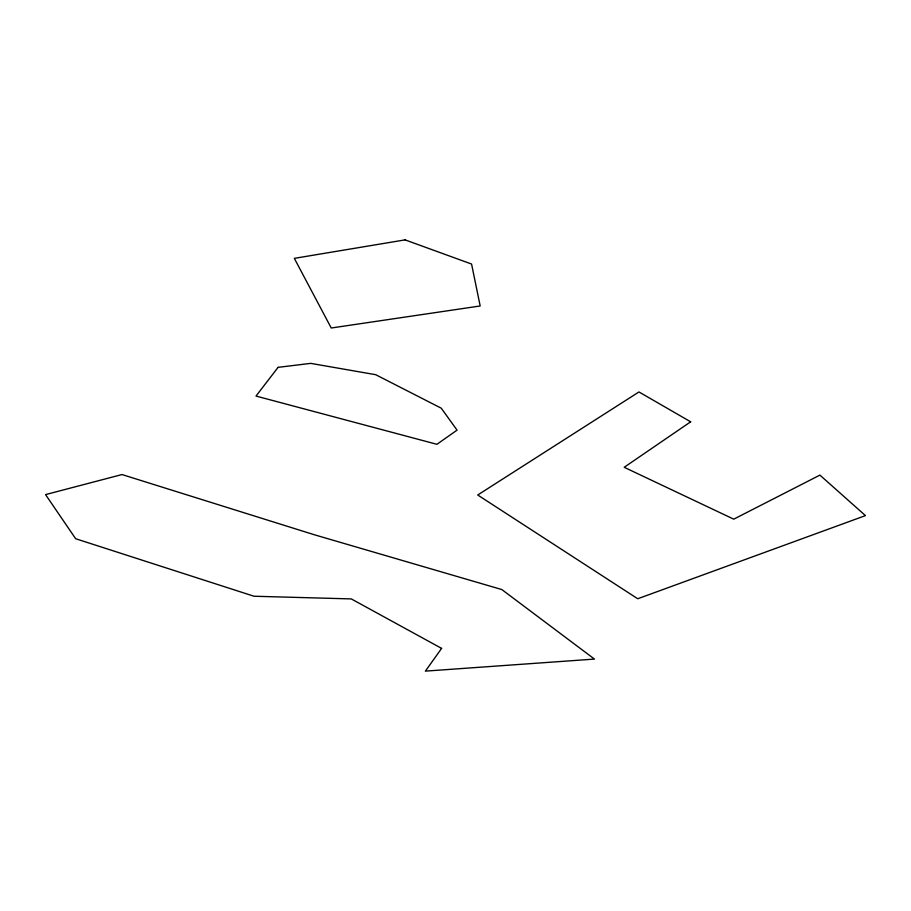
<?xml version="1.0" encoding="UTF-8"?>
<svg xmlns="http://www.w3.org/2000/svg" width="911" height="911" viewBox="0 0 911 911"><rect width="100%" height="100%" fill="white"/><g stroke="black" fill="none" stroke-linecap="round" stroke-linejoin="round"><path stroke-width="1.37" d="M441.607 648.381L425.391 671.122L594.473 659.086L501.824 589.554L314.227 534.723L121.983 474.551L45.55 494.605L75.659 538.731L253.998 596.238L351.282 598.914L441.607 648.381M278.083 367.349L256.014 396.057L436.927 444.306L457.049 430.14L441.277 408.208L375.685 374.694L310.697 363.375L278.083 367.349M690.663 421.804L624.194 467.286L733.742 519.168L819.911 475.109L865.45 515.615L637.734 598.755L477.717 495.003L638.964 391.958L690.663 421.804M405.099 239.878L294.321 258.36L331.24 328.006L480.177 305.971L471.568 264.042L405.099 239.878"/></g></svg>
